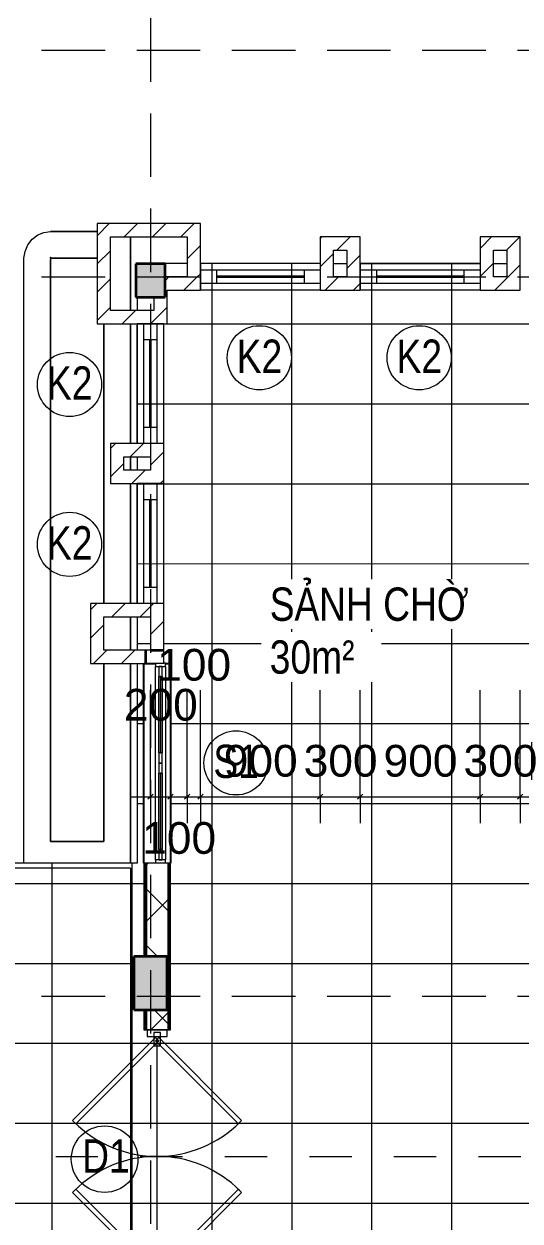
# Model space of a CAD drawing. Header units: millimetres. Extents: x -20510 to 108935, y -243239 to 20306.
# Drawn here: x -400 to 3325, y 6115 to 15100 of the extents above; entities that cross this region are included whole.
import ezdxf

# ---------------------------------------------------------------- set-up
doc = ezdxf.new("R2010")
doc.units = ezdxf.units.MM
for name, pattern in [('Abgebrochen', [714.375, 476.25, -238.125]), ('Aligning Line', [635, 317.5, -317.5]), ('Hidden', [714.375, 476.25, -238.125])]:
    doc.linetypes.add(name, pattern=pattern)
for name, color, linetype, lineweight in [('A-ANNO-DIMS', 1, 'Continuous', 9), ('A-ANNO-DIMS-100', 1, 'Continuous', 9), ('A-DOOR', 2, 'Continuous', 18), ('A-DOOR-FRAM', 2, 'Continuous', 18), ('A-DOOR-IDEN', 3, 'Continuous', 9), ('A-FLOR', 7, 'Continuous', 9), ('A-FLOR-PATT', 8, 'Continuous', 9), ('A-GLAZ', 4, 'Continuous', 18), ('A-GLAZ-IDEN', 3, 'Continuous', 9), ('A-WALL', 7, 'Continuous', 25), ('A-WALL-PATT', 8, 'Continuous', 18), ('G-ANNO-SYMB', 6, 'Abgebrochen', 9), ('G-ANNO-TEXT', 2, 'Continuous', 9), ('G-IMPT', 8, 'Continuous', 9), ('S-COLS', 7, 'Continuous', 25), ('S-GRID', 1, 'Continuous', 9)]:
    doc.layers.add(name, color=color, linetype=linetype, lineweight=lineweight)
doc.styles.add('Arial', font='arial.ttf', dxfattribs={"width": 0.8, "height": 250})
doc.styles.add('Arial_3', font='arial.ttf', dxfattribs={"width": 0.8, "height": 250})
doc.styles.add('Arial_5', font='arial.ttf', dxfattribs={"height": 238.125})
doc.dimstyles.new('SecretInternalLinAngDimStyle5p4736185', dxfattribs={"dimscale": 304.8, "dimtxt": 242.94927, "dimasz": 0.130208, "dimexe": 0.656168, "dimexo": 0.0625, "dimgap": 0.260417, "dimtad": 1, "dimdec": 0, "dimrnd": 100, "dimzin": 0, "dimdsep": 46, "dimtxsty": 'Arial_5', "dimblk1": 'OBLIQUE', "dimblk2": 'OBLIQUE', "dimsah": 1, "dimcen": 0.09, "dimdle": 0.492126, "dimazin": 0, "dimtfac": 1, "dimtdec": 4, "dimtix": 1, "dimtmove": 0, "dimatfit": 3, "dimfxl": 2.624672, "dimfxlon": 1, "dimtvp": 1, "dimtolj": 1, "dimtzin": 0, "dimarcsym": 2})
doc.dimstyles.new('SecretInternalLinAngDimStyle5p4736185_1', dxfattribs={"dimscale": 304.8, "dimtxt": 242.94927, "dimasz": 0.130208, "dimexe": 0.656168, "dimexo": 0.0625, "dimgap": 0.260417, "dimtad": 1, "dimdec": 0, "dimrnd": 100, "dimzin": 0, "dimdsep": 46, "dimtxsty": 'Arial_5', "dimblk1": 'OBLIQUE', "dimblk2": 'OBLIQUE', "dimsah": 1, "dimcen": 0.09, "dimdle": 0.492126, "dimazin": 0, "dimtfac": 1, "dimtdec": 4, "dimtix": 1, "dimtmove": 2, "dimatfit": 3, "dimfxl": 2.624672, "dimfxlon": 1, "dimtvp": 1, "dimtolj": 1, "dimtzin": 0, "dimarcsym": 2})
pattern_1 = [(45, (27793.29, 0), (-106.066, 106.066), [])]
pattern_2 = [(0, (27793.29, 0), (406.4, 101.6), [33.528, -271.272, 33.528, -271.272, -1625.6]), (0, (27793.29, 0), (406.4, 101.6), [-609.6, 33.528, -576.072, 33.528, -271.272, -711.2]), (0, (27793.29, 0), (406.4, 101.6), [-1524, 33.528, -169.672, 33.528, -474.472]), (120, (27945.69, 50.8), (-291.18818, 301.15272), [33.528, -271.272, 33.528, -271.272, -1625.6]), (120, (27945.69, 50.8), (-291.18818, 301.15272), [-609.6, 33.528, -576.072, 33.528, -271.272, -711.2]), (120, (27945.69, 50.8), (-291.18818, 301.15272), [-1524, 33.528, -169.672, 33.528, -474.472]), (240, (27996.49, 254), (-115.21182, -402.75272), [33.528, -271.272, 33.528, -271.272, -1625.6]), (240, (27996.49, 254), (-115.21182, -402.75272), [-609.6, 33.528, -576.072, 33.528, -271.272, -711.2]), (240, (27996.49, 254), (-115.21182, -402.75272), [-1524, 33.528, -169.672, 33.528, -474.472])]

# ---------------------------------------------------------------- blocks, each defined once
blk = doc.blocks.new('M_Concrete-Rectangular-Column - COT250X400-2391830-01_MẶT BẰNG TẦNG 1')
at = {"layer": 'S-COLS', "lineweight": 35}
blk.add_hatch(color=256, dxfattribs=at).paths.add_polyline_path([(125, -200), (125, 200), (-125, 200), (-125, -200)])
for p, q in [((125, 200), (-125, 200)), ((-125, 200), (-125, -200)), ((125, -200), (125, 200)), ((-125, -200), (125, -200))]:
    blk.add_line(p, q, dxfattribs=at)
blk = doc.blocks.new('Cua_Kinh_Cuong_Luc_2Canh_Bat2Chieu - D1 - Kính Cường Lực 10mm 2 Cánh-2367817-01_MẶT BẰNG TẦNG 1')
at = {"layer": 'A-DOOR', "lineweight": 9}
for p, q in [((-892.4, 12.4), (-270.1, 634.6)), ((-270.1, 634.6), (-245.4, 609.9)), ((245.4, 609.9), (270.1, 634.6)), ((270.1, 634.6), (892.4, 12.4)), ((-245.4, 609.9), (-867.6, -12.4)), ((867.6, -12.4), (245.4, 609.9)), ((-867.6, -12.4), (-892.4, 12.4)), ((-892.4, -12.4), (-867.6, 12.4)), ((-880, 0), (880, 0)), ((-867.6, 12.4), (-245.4, -609.9)), ((245.4, -609.9), (867.6, 12.4)), ((892.4, 12.4), (867.6, -12.4)), ((867.6, 12.4), (892.4, -12.4)), ((-270.1, -634.6), (-892.4, -12.4)), ((892.4, -12.4), (270.1, -634.6)), ((-245.4, -609.9), (-270.1, -634.6)), ((270.1, -634.6), (245.4, -609.9))]:
    blk.add_line(p, q, dxfattribs=at)
for centre, start, end in [((-880, 0), 360, 45), ((880, 0), 135, 180), ((-880, 0), 315, 0), ((880, 0), 180, 225)]:
    blk.add_arc(centre, 880, start, end, dxfattribs=at)
at = {"layer": 'A-DOOR-FRAM', "lineweight": 9}
for p, q in [((-900, 75), (-950, 75)), ((-950, 75), (-950, -75)), ((-830, 25), (-930, 25)), ((-930, 25), (-930, -25)), ((-900, -75), (-900, 75)), ((-830, -25), (-830, 25)), ((930, 25), (830, 25)), ((830, 25), (830, -25)), ((950, 75), (900, 75)), ((900, 75), (900, -75)), ((930, -25), (930, 25)), ((950, -75), (950, 75)), ((-950, -75), (-900, -75)), ((-930, -25), (-830, -25)), ((830, -25), (930, -25)), ((900, -75), (950, -75))]:
    blk.add_line(p, q, dxfattribs=at)
blk = doc.blocks.new('Window_K2_Stack - Window_K2_Stack-2377845-01_MẶT BẰNG TẦNG 1')
at = {"layer": 'A-GLAZ'}
for p, q in [((-450, -100), (-450, 100)), ((-450, 100), (450, 100)), ((450, -100), (450, 100)), ((-450, 50), (450, 50)), ((-328.75, -50), (-328.75, 50)), ((-328.75, 5), (328.75, 5)), ((328.75, -50), (328.75, 50)), ((-450, -50), (450, -50)), ((-328.75, -5), (328.75, -5)), ((-450, -100), (450, -100))]:
    blk.add_line(p, q, dxfattribs=at)
blk = doc.blocks.new('M_Concrete-Rectangular-Column - COT220X250-2391831-01_MẶT BẰNG TẦNG 1')
at = {"layer": 'S-COLS', "lineweight": 35}
blk.add_hatch(color=256, dxfattribs=at).paths.add_polyline_path([(110, -125), (110, 125), (-110, 125), (-110, -125)])
for p, q in [((110, 125), (-110, 125)), ((-110, 125), (-110, -125)), ((110, -125), (110, 125)), ((-110, -125), (110, -125))]:
    blk.add_line(p, q, dxfattribs=at)
blk = doc.blocks.new('CUA SO 2 CANH NHOM KINH O O THOANG - S1_1500x1800-V4-01_MẶT BẰNG TẦNG 1')
at = {"layer": 'A-GLAZ'}
for p, q in [((-725, 63), (-750, 63)), ((-750, 63), (-750, 50)), ((-725, -13), (-725, 63)), ((-649, 37.5), (-725, 37.5)), ((-725, 37.5), (-725, 12.5)), ((-725, 12.5), (-649, 12.5)), ((-649, 12.5), (-649, 37.5)), ((-76, 27.5), (-649, 27.5)), ((-649, 27.5), (-649, 22.5)), ((-649, 22.5), (-76, 22.5)), ((0, 37.5), (-76, 37.5)), ((-76, 37.5), (-76, 12.5)), ((-76, 22.5), (-76, 27.5)), ((-76, 12.5), (0, 12.5)), ((0, 12.5), (0, 37.5)), ((76, 37.5), (0, 37.5)), ((0, 37.5), (0, 12.5)), ((0, 12.5), (76, 12.5)), ((76, 12.5), (76, 37.5)), ((649, 27.5), (76, 27.5)), ((76, 27.5), (76, 22.5)), ((76, 22.5), (649, 22.5)), ((725, 37.5), (649, 37.5)), ((649, 37.5), (649, 12.5)), ((649, 22.5), (649, 27.5)), ((649, 12.5), (725, 12.5)), ((750, 63), (725, 63)), ((725, 63), (725, -13)), ((725, 12.5), (725, 37.5)), ((-750, -13), (-725, -13)), ((725, -13), (750, -13))]:
    blk.add_line(p, q, dxfattribs=at)
at = {"layer": 'A-GLAZ', "lineweight": 9}
for p, q in [((-725, 63), (725, 63)), ((-649, 37.5), (-76, 37.5)), ((-76, 12.5), (-649, 12.5)), ((76, 37.5), (649, 37.5)), ((649, 12.5), (76, 12.5)), ((725, -13), (-725, -13))]:
    blk.add_line(p, q, dxfattribs=at)
blk = doc.blocks.new('Mat_Tien_3dsMax - Sync_3dsMax_To_Revit-2401403-01_MẶT BẰNG TẦNG 1')
at = {"layer": 'G-IMPT'}
for p, q in [((-696.1, 6916.8), (-649.3, 6935.5)), ((-696.1, 6916.8), (-649.3, 6935.5)), ((-649.3, 6935.5), (-599.8, 6941.8)), ((-649.3, 6935.5), (-599.8, 6941.8)), ((-599.8, 6941.8), (-250, 6941.8)), ((-250, 6941.8), (-599.8, 6941.8)), ((-791.9, 6792.9), (-770.2, 6842.7)), ((-791.9, 6792.9), (-770.2, 6842.7)), ((-770.2, 6842.7), (-737.3, 6885.5)), ((-770.2, 6842.7), (-737.3, 6885.5)), ((-737.3, 6885.5), (-696.1, 6916.8)), ((-737.3, 6885.5), (-696.1, 6916.8)), ((0, 6901), (0, 6350)), ((0, 6350), (0, 6901)), ((-799.8, 6741.8), (-791.9, 6792.9)), ((-799.8, 6741.8), (-791.9, 6792.9)), ((-799.8, 2200), (-799.8, 6741.8)), ((-799.8, 2200), (-799.8, 6741.8)), ((-600.5, 6748.1), (-597.7, 6745.3)), ((-587.2, 6741.8), (-598.7, 6740.3)), ((-587.2, 6741.8), (-598.7, 6740.3)), ((-598.7, 6740.3), (-596.6, 6741.2)), ((-598.2, 6736.7), (-596.7, 6740.3)), ((-596.7, 6740.3), (-598.2, 6736.7)), ((-596.7, 6740.3), (-595, 6742.5)), ((-595, 6742.5), (-596.7, 6740.3)), ((-596.6, 6741.2), (-595, 6742.5)), ((-596.6, 6741.2), (-595, 6742.5)), ((-587.2, 6741.8), (-250, 6741.8)), ((-250, 6741.8), (-587.2, 6741.8)), ((-599.8, 6726.5), (-598.2, 6736.7)), ((-598.2, 6736.7), (-599.8, 6726.5)), ((-599.8, 2363.5), (-599.8, 6726.5)), ((-599.8, 6726.5), (-599.8, 2363.5)), ((-200, 6250), (-200, 4150)), ((-200, 4150), (-200, 6250)), ((0, 6250), (0, 5350)), ((0, 5350), (0, 6250)), ((0, 5250), (0, 5150)), ((0, 5150), (0, 5250)), ((0, 5050), (0, 4150)), ((0, 4150), (0, 5050)), ((0, 4050), (0, 3800)), ((0, 3800), (0, 4050)), ((-200, 3700), (-200, 2363.5)), ((-200, 2363.5), (-200, 3700)), ((0, 3700), (0, 2200)), ((0, 2200), (0, 3700)), ((-599.8, 2363.5), (-200, 2363.5)), ((-200, 2363.5), (-599.8, 2363.5)), ((0, 2163.5), (-4810, 2163.5)), ((0, 2163.5), (0, -2163.5))]:
    blk.add_line(p, q, dxfattribs=at)
at = {"layer": 'G-IMPT', "flags": 128}
for points in [[(-600.9, 6748.8), (-600.8, 6748.6), (-600.7, 6748.4), (-600.6, 6748.2), (-600.5, 6748.1)], [(-600.9, 6748.8), (-600.8, 6748.6), (-600.7, 6748.4), (-600.6, 6748.2), (-600.5, 6748.1)], [(-598.7, 6740.3), (-599.3, 6742.4), (-599.8, 6744.5), (-600.4, 6746.7), (-600.9, 6748.8)], [(-600.5, 6748.1), (-600.6, 6748.2), (-600.7, 6748.4), (-600.8, 6748.6), (-600.9, 6748.8)], [(-600.9, 6748.8), (-600.8, 6748.6), (-600.7, 6748.4), (-600.6, 6748.2), (-600.5, 6748.1)], [(-600.5, 6748.1), (-600.1, 6747.3), (-599.6, 6746.5), (-599.2, 6745.7), (-598.8, 6745)], [(-600.5, 6748.1), (-600.1, 6747.3), (-599.6, 6746.5), (-599.2, 6745.7), (-598.8, 6745)], [(-598.8, 6745), (-599.2, 6745.7), (-599.6, 6746.5), (-600.1, 6747.3), (-600.5, 6748.1)], [(-598.7, 6749), (-598.8, 6749), (-598.8, 6749.1), (-598.8, 6749.1), (-598.8, 6749.1)], [(-598.7, 6749), (-598.8, 6749), (-598.8, 6749.1), (-598.8, 6749.1), (-598.8, 6749.1)], [(-598.8, 6749.1), (-598.8, 6748.1), (-598.8, 6747.1), (-598.8, 6746), (-598.8, 6745)], [(-598.8, 6749.1), (-598.8, 6748.1), (-598.8, 6747.1), (-598.8, 6746), (-598.8, 6745)], [(-598.8, 6745), (-598.7, 6744.8), (-598.6, 6744.7), (-598.6, 6744.6), (-598.5, 6744.5)], [(-598.8, 6745), (-598.7, 6744.8), (-598.6, 6744.7), (-598.6, 6744.6), (-598.5, 6744.5)], [(-598.8, 6745), (-598.7, 6744.8), (-598.6, 6744.7), (-598.6, 6744.6), (-598.5, 6744.5)], [(-597.7, 6745.3), (-598, 6746.2), (-598.2, 6747.1), (-598.5, 6748.1), (-598.7, 6749)], [(-597.7, 6745.3), (-598, 6746.2), (-598.2, 6747.1), (-598.5, 6748.1), (-598.7, 6749)], [(-597.7, 6745.3), (-598, 6746.2), (-598.2, 6747.1), (-598.5, 6748.1), (-598.7, 6749)], [(-598.7, 6740.3), (-598.2, 6740.5), (-597.7, 6740.7), (-597.1, 6741), (-596.6, 6741.2)], [(-596.6, 6741.2), (-597.1, 6741), (-597.7, 6740.7), (-598.2, 6740.5), (-598.7, 6740.3)], [(-596.6, 6741.2), (-597.1, 6741), (-597.7, 6740.7), (-598.2, 6740.5), (-598.7, 6740.3)], [(-597.3, 6743.8), (-597.6, 6744), (-597.9, 6744.2), (-598.2, 6744.3), (-598.5, 6744.5)], [(-598.5, 6744.5), (-598, 6743.7), (-597.6, 6742.8), (-597.1, 6742), (-596.6, 6741.2)], [(-598.5, 6744.5), (-598, 6743.7), (-597.6, 6742.8), (-597.1, 6742), (-596.6, 6741.2)], [(-598.5, 6744.5), (-598, 6743.7), (-597.6, 6742.8), (-597.1, 6742), (-596.6, 6741.2)], [(-597.3, 6743.8), (-597.4, 6744.2), (-597.5, 6744.5), (-597.6, 6744.9), (-597.7, 6745.3)], [(-597.3, 6743.8), (-597.4, 6744.2), (-597.5, 6744.5), (-597.6, 6744.9), (-597.7, 6745.3)], [(-595, 6742.5), (-595.5, 6742.8), (-596.1, 6743.1), (-596.7, 6743.5), (-597.3, 6743.8)], [(-596.6, 6741.2), (-596.8, 6741.8), (-597, 6742.5), (-597.2, 6743.2), (-597.3, 6743.8)], [(-596.6, 6741.2), (-596.8, 6741.8), (-597, 6742.5), (-597.2, 6743.2), (-597.3, 6743.8)]]:
    blk.add_lwpolyline(points, dxfattribs=at)
blk = doc.blocks.new('Mat_Tien_3dsMax - Mat_Tien_3dsMax-2387879-01_MẶT BẰNG TẦNG 1')
blk.add_blockref('Mat_Tien_3dsMax - Sync_3dsMax_To_Revit-2401403-01_MẶT BẰNG TẦNG 1', (0, 0))
blk = doc.blocks.new('KÝ HIEU CUA ĐI - KÝ HIEU CUA ĐI-1233-01_MẶT BẰNG TẦNG 1')
at = {"layer": 'A-DOOR-IDEN'}
blk.add_circle((0.059, -0.208), 2.5, dxfattribs=at)
blk = doc.blocks.new('KÝ HIỆU CỬA SỔ - KÝ HIỆU CỬA SỔ-146125-01_MẶT BẰNG TẦNG 1')
at = {"layer": 'A-GLAZ-IDEN'}
blk.add_circle((-0.075, -0.066), 2.408, dxfattribs=at)
blk = doc.blocks.new('DIMBLOCK168-01_MẶT BẰNG TẦNG 1')
at = {"layer": 'A-ANNO-DIMS-100', "transparency": 16777216}
for p, q in [((550, 9300), (550, 10100)), ((700, 9300), (700, 10100)), ((400, 9300), (700, 9300)), ((550, 9300), (530.2, 9280.2)), ((550, 9300), (569.8, 9319.8)), ((550, 9300), (550, 9100)), ((700, 9300), (680.2, 9280.2)), ((700, 9300), (719.8, 9319.8)), ((700, 9300), (700, 9100))]:
    blk.add_line(p, q, dxfattribs=at)
at = {"layer": 'A-ANNO-DIMS-100', "color": 0, "transparency": 16777216, "insert": (350.3, 10109.1), "char_height": 238.12, "width": 659.327, "attachment_point": 1, "line_spacing_factor": 0.941778, "style": 'Arial_5'}
blk.add_mtext('200', dxfattribs=at)
blk = doc.blocks.new('_Oblique')
at = {"color": 0, "linetype": 'ByBlock', "lineweight": -2}
blk.add_line((-0.5, -0.5), (0.5, 0.5), dxfattribs=at)
blk = doc.blocks.new('DIMBLOCK169-01_MẶT BẰNG TẦNG 1')
at = {"layer": 'A-ANNO-DIMS-100', "transparency": 16777216}
for p, q in [((700, 9300), (700, 10100)), ((825, 9300), (825, 10100)), ((700, 9300), (680.2, 9280.2)), ((700, 9300), (719.8, 9319.8)), ((700, 9300), (825, 9300)), ((700, 9300), (700, 9100)), ((825, 9300), (805.2, 9280.2)), ((825, 9300), (844.8, 9319.8)), ((825, 9300), (825, 9100))]:
    blk.add_line(p, q, dxfattribs=at)
at = {"layer": 'A-ANNO-DIMS-100', "color": 0, "transparency": 16777216, "insert": (487.8, 9109.1), "char_height": 238.12, "width": 659.327, "attachment_point": 1, "line_spacing_factor": 0.941778, "style": 'Arial_5'}
blk.add_mtext('100', dxfattribs=at)
blk = doc.blocks.new('DIMBLOCK170-01_MẶT BẰNG TẦNG 1')
at = {"layer": 'A-ANNO-DIMS-100', "transparency": 16777216}
for p, q in [((825, 9300), (825, 10100)), ((925, 9300), (925, 10100)), ((825, 9300), (805.2, 9280.2)), ((825, 9300), (844.8, 9319.8)), ((825, 9300), (925, 9300)), ((825, 9300), (825, 9100)), ((925, 9300), (905.2, 9280.2)), ((925, 9300), (944.8, 9319.8)), ((925, 9300), (925, 9100))]:
    blk.add_line(p, q, dxfattribs=at)
at = {"layer": 'A-ANNO-DIMS-100', "color": 0, "transparency": 16777216, "insert": (600.3, 10409.1), "char_height": 238.12, "width": 659.327, "attachment_point": 1, "line_spacing_factor": 0.941778, "style": 'Arial_5'}
blk.add_mtext('100', dxfattribs=at)
blk = doc.blocks.new('DIMBLOCK171-01_MẶT BẰNG TẦNG 1')
at = {"layer": 'A-ANNO-DIMS-100', "transparency": 16777216}
for p, q in [((925, 9300), (925, 10100)), ((1825, 9300), (1825, 10100)), ((925, 9300), (905.2, 9280.2)), ((925, 9300), (944.8, 9319.8)), ((925, 9300), (1825, 9300)), ((925, 9300), (925, 9100)), ((1825, 9300), (1805.2, 9280.2)), ((1825, 9300), (1844.8, 9319.8)), ((1825, 9300), (1825, 9100))]:
    blk.add_line(p, q, dxfattribs=at)
at = {"layer": 'A-ANNO-DIMS-100', "color": 0, "transparency": 16777216, "insert": (1100.3, 9688.5), "char_height": 238.12, "width": 659.327, "attachment_point": 1, "line_spacing_factor": 0.941778, "style": 'Arial_5'}
blk.add_mtext('900', dxfattribs=at)
blk = doc.blocks.new('DIMBLOCK172-01_MẶT BẰNG TẦNG 1')
at = {"layer": 'A-ANNO-DIMS-100', "transparency": 16777216}
for p, q in [((1825, 9300), (1825, 10100)), ((2125, 9300), (2125, 10100)), ((1825, 9300), (1805.2, 9280.2)), ((1825, 9300), (1844.8, 9319.8)), ((1825, 9300), (2125, 9300)), ((1825, 9300), (1825, 9100)), ((2125, 9300), (2105.2, 9280.2)), ((2125, 9300), (2144.8, 9319.8)), ((2125, 9300), (2125, 9100))]:
    blk.add_line(p, q, dxfattribs=at)
at = {"layer": 'A-ANNO-DIMS-100', "color": 0, "transparency": 16777216, "insert": (1700.3, 9688.5), "char_height": 238.12, "width": 659.327, "attachment_point": 1, "line_spacing_factor": 0.941778, "style": 'Arial_5'}
blk.add_mtext('300', dxfattribs=at)
blk = doc.blocks.new('DIMBLOCK173-01_MẶT BẰNG TẦNG 1')
at = {"layer": 'A-ANNO-DIMS-100', "transparency": 16777216}
for p, q in [((2125, 9300), (2125, 10100)), ((3025, 9300), (3025, 10100)), ((2125, 9300), (2105.2, 9280.2)), ((2125, 9300), (2144.8, 9319.8)), ((2125, 9300), (3025, 9300)), ((2125, 9300), (2125, 9100)), ((3025, 9300), (3005.2, 9280.2)), ((3025, 9300), (3044.8, 9319.8)), ((3025, 9300), (3025, 9100))]:
    blk.add_line(p, q, dxfattribs=at)
at = {"layer": 'A-ANNO-DIMS-100', "color": 0, "transparency": 16777216, "insert": (2300.3, 9688.5), "char_height": 238.12, "width": 659.327, "attachment_point": 1, "line_spacing_factor": 0.941778, "style": 'Arial_5'}
blk.add_mtext('900', dxfattribs=at)
blk = doc.blocks.new('DIMBLOCK174-01_MẶT BẰNG TẦNG 1')
at = {"layer": 'A-ANNO-DIMS-100', "transparency": 16777216}
for p, q in [((3025, 9300), (3025, 10100)), ((3325, 9300), (3325, 10100)), ((3025, 9300), (3005.2, 9280.2)), ((3025, 9300), (3044.8, 9319.8)), ((3025, 9300), (3325, 9300)), ((3025, 9300), (3025, 9100)), ((3325, 9300), (3305.2, 9280.2)), ((3325, 9300), (3344.8, 9319.8)), ((3325, 9300), (3325, 9100))]:
    blk.add_line(p, q, dxfattribs=at)
at = {"layer": 'A-ANNO-DIMS-100', "color": 0, "transparency": 16777216, "insert": (2900.3, 9688.5), "char_height": 238.12, "width": 659.327, "attachment_point": 1, "line_spacing_factor": 0.941778, "style": 'Arial_5'}
blk.add_mtext('300', dxfattribs=at)
blk = doc.blocks.new('DIMBLOCK175-01_MẶT BẰNG TẦNG 1')
at = {"layer": 'A-ANNO-DIMS-100', "transparency": 16777216}
for p, q in [((3325, 9300), (3325, 10100)), ((4250, 9300), (4250, 10100)), ((3325, 9300), (3305.2, 9280.2)), ((3325, 9300), (3344.8, 9319.8)), ((3325, 9300), (4250, 9300)), ((3325, 9300), (3325, 9100)), ((4250, 9300), (4230.2, 9280.2)), ((4250, 9300), (4269.8, 9319.8)), ((4250, 9300), (4250, 9100))]:
    blk.add_line(p, q, dxfattribs=at)
at = {"layer": 'A-ANNO-DIMS-100', "color": 0, "transparency": 16777216, "insert": (3512.8, 9688.5), "char_height": 238.12, "width": 659.327, "attachment_point": 1, "line_spacing_factor": 0.941778, "style": 'Arial_5'}
blk.add_mtext('900', dxfattribs=at)

msp = doc.modelspace()

# ---------------------------------------------------------------- hatches: boundary and pattern name
at = {"layer": 'A-FLOR-PATT'}
h = msp.add_hatch(dxfattribs=at)
h.set_pattern_fill('FP_8', color=256, style=0, pattern_type=2)
h.set_pattern_definition([(0.0043, (16612.5, 7449.6), (-0.045, 600), []), (90.004, (16612.5, 7449.6), (-600, -0.042), [])])
h.paths.add_polyline_path([(450, -100.9), (825, -100.8), (825, 49), (660, 49), (660, -100), (450, -100)])
h.paths.add_polyline_path([(925, -100.8), (1825, -100.8), (1825, 99), (2125, 99), (2125, -100.7), (3025, -100.7), (3025, 99), (3325, 99), (3325, -100.6), (4150, -100.6), (4150, 44), (4225, 44), (4225, 250), (4475, 250), (4475, 100), (7925, 100), (7925, 250), (7950, 250), (7950, 5100), (7925, 5100), (7925, 5300), (7350, 5300), (7350, 5500), (8750, 5500), (8750, 5300), (8175, 5300), (8175, 5100), (8150, 5100), (8150, 250), (8175, 250), (8175, 100), (11525, 100), (11525, 250), (11775, 250), (11775, 100), (15125, 100), (15125, 250), (15150, 250), (15150, 5100), (15125, 5100), (15125, 5300), (14550, 5300), (14550, 5500), (15550, 5500), (15550, 5300), (15375, 5300), (15375, 5100), (15350, 5100), (15350, 250), (15375, 250), (15375, 100), (22325, 100), (22325, 250), (22350, 250), (22350, 5100), (22325, 5100), (22325, 5300), (18975, 5300), (18975, 5100), (18725, 5100), (18725, 5300), (16550, 5300), (16550, 5500), (22650, 5500), (22650, 5300), (22575, 5300), (22575, 5100), (22550, 5100), (22550, 250), (22575, 250), (22575, 100), (25925, 100), (25925, 250), (26175, 250), (26175, 100), (29525, 100), (29525, 250), (29550, 250), (29550, 5100), (29525, 5100), (29525, 5300), (26175, 5300), (26175, 5100), (25925, 5100), (25925, 5300), (23650, 5300), (23650, 5500), (30050, 5500), (30050, 5300), (29775, 5300), (29775, 5100), (29750, 5100), (29750, 250), (29775, 250), (29775, 100), (32150, 100), (32150, 94), (33225, 94), (33225, 250), (33475, 250), (33475, 94), (33550, 94), (33550, -98.4), (34450, -98.3), (34450, 5300), (33475, 5300), (33475, 5100), (33225, 5100), (33225, 5300), (31050, 5300), (31050, 5500), (34650, 5500), (34650, 5300.9), (36150, 5300.9), (36150, 5500), (37050, 5500), (37050, 5900), (37250, 5900), (37250, 5500), (37260.4, 5500), (37264.5, 7700), (37250, 7700), (37250, 7300), (37050, 7300), (37050, 7700), (34550, 7700), (34550, 8500), (34650, 8500), (34650, 9300), (34550, 9300), (34550, 9400), (34350, 9400), (34350, 9500), (37267.9, 9500), (37269.7, 10470), (37250, 10470), (37250, 10570), (37269.9, 10570), (37271.9, 11650), (37050, 11650), (37050, 9501.7), (33450, 9501.7), (33450.5, 9500), (33550, 9500), (33550, 9400), (33450, 9400), (33450, 8100), (33475, 8100), (33475, 7700), (33150, 7700), (33150, 7675), (31950, 7675), (31950, 7700), (29412, 7700), (29412, 7900), (29525, 7900.9), (29525, 8100), (29550, 8100), (29550, 12950), (29525, 12950), (29525, 13100), (26850, 13100), (26850, 7900), (28412, 7900), (28412, 7700), (25337, 7700), (25337, 7900), (25925, 7900), (25925, 8100), (26175, 8100), (26175, 7900), (26650, 7900), (26650, 13100), (26175, 13100), (26175, 12950), (25925, 12950), (25925, 13100), (24150, 13100), (24150, 7900), (24337, 7900), (24337, 7700), (23862, 7700), (23862, 7900), (23950, 7900), (23950, 13100), (23825, 13100), (23825, 13090), (23800, 13085), (23000, 13085), (23000, 12000), (21500, 12000), (21500, 7900), (22325, 7900), (22325, 8100), (22575, 8100), (22575, 7900), (22862, 7900), (22862, 7700), (21250, 7700), (21250, 7900), (21400, 7900), (21400, 12000), (19900, 12000), (19900, 13100), (19863, 13100), (19863, 13090), (19838, 13085), (19038, 13085), (19013, 13090), (19013, 13100), (18975, 13100), (18975, 12950), (18950, 12950), (18950, 8100), (18975, 8100), (18975, 7900), (20250, 7900), (20250, 7700), (16487, 7700), (16487, 7900), (18725, 7900), (18725, 8100), (18750, 8100), (18750, 12950), (18725, 12950), (18725, 13100), (15375, 13100), (15375, 12950), (15350, 12950), (15350, 8100), (15375, 8100), (15375, 7900), (15487, 7900), (15487, 7700), (9387, 7700), (9387, 7900), (11525, 7900), (11525, 8100), (11775, 8100), (11775, 7900), (15125, 7900), (15125, 8100), (15150, 8100), (15150, 12950), (15125, 12950), (15125, 13100), (11775, 13100), (11775, 12950), (11525, 12950), (11525, 13100), (8175, 13100), (8175, 12950), (8150, 12950), (8150, 8100), (8175, 8100), (8175, 7900), (8387, 7900), (8387, 7700), (5750, 7700), (5750, 7675), (4550, 7675), (4550, 7700), (4225, 7700), (4225, 8100), (4250, 8100), (4250, 12950), (4225, 12950), (4225, 13299.2), (3325, 13299.6), (3325, 13101), (3025, 13101), (3025, 13299.8), (2125, 13300.1), (2125, 13101), (1825, 13101), (1825, 13300.3), (925, 13300.7), (925, 13101), (675, 13101), (675, 12850), (450, 12850), (450, 11950), (650, 11950), (650, 11650), (450, 11650), (450, 10750), (650, 10750), (650, 10302), (663, 10302), (663, 10300), (700, 10300), (700, 7550), (500, 7550), (500, 7700), (425, 7700), (425, 8100), (500, 8100), (500, 10300), (450, 10300), (450, 8800), (-4025.9, 8800), (-4050, 4400), (450, 4400), (450, 2900), (500, 2900), (500, 5100), (425, 5100), (425, 5500), (500, 5500), (500, 5650), (700, 5650), (700, 5500), (1750, 5500), (1749.2, 5300), (700, 5300), (700, 2800), (650, 2800), (650, 2450), (450, 2450), (450, 1550), (650, 1550), (650, 1250), (450, 1250), (450, 350), (675, 350), (675, 149), (925, 149), (925, -98)])
h.paths.add_polyline_path([(1925, -100.8), (2025, -100.7), (2025, -1), (1925, -1), (1925, -92.1)])
h.paths.add_polyline_path([(3125, -100.7), (3225, -100.7), (3225, -1), (3125, -1), (3125, -85)])
h.paths.add_polyline_path([(32250, -98.5), (33225, -98.4), (33225, -6), (32250, -6), (32250, -85)])
h.paths.add_polyline_path([(34550, -98.3), (34650, -98.3), (34650, -1), (34550, -1)])
h.paths.add_polyline_path([(34750, -98.3), (35650, -98.2), (35650, 99), (35950, 99), (35950, -98.2), (36850, -98.2), (36850, 100), (37040, 100), (37040, 101.7), (34650, 101.7), (34650, 99), (34750, 99), (34750, -1)])
h.paths.add_polyline_path([(35750, -98.2), (35850, -98.2), (35850, -1), (35750, -1)])
h.paths.add_polyline_path([(36950, -98.2), (37040, -98.1), (37040, 0), (36950, 0), (36950, -75.1)])
h.paths.add_polyline_path([(574, 150), (574, 250), (450, 250), (450, 150)])
h.paths.add_polyline_path([(37240.8, 150), (37250.5, 150), (37250.6, 250), (37050, 250), (37050, 150)])
h.paths.add_polyline_path([(37250.8, 350), (37252.5, 1250), (37050, 1250), (37050, 350), (37233.4, 350)])
h.paths.add_polyline_path([(37196.4, 1350), (37252.7, 1350), (37252.9, 1450), (37150, 1450), (37150, 1350)])
h.paths.add_polyline_path([(450, 1350), (550, 1350), (550, 1450), (450, 1450)])
h.paths.add_polyline_path([(37150, 1550), (37253.1, 1550), (37254.7, 2450), (37050, 2450), (37050, 1550)])
h.paths.add_polyline_path([(37254.9, 2550), (37256.5, 3400), (37150, 3400), (37150, 2550), (37151.9, 2550)])
h.paths.add_polyline_path([(500, 2550), (550, 2550), (550, 2800), (450, 2800), (450, 2550)])
h.paths.add_polyline_path([(37116.7, 3500), (37256.7, 3500), (37259.7, 5100), (37050, 5100), (37050, 3500)])
h.paths.add_polyline_path([(4225, 5100), (4225, 5300), (3150, 5300), (3150, 5500), (5950, 5500), (5950, 5300), (4475, 5300), (4475, 5100)])
h.paths.add_polyline_path([(11525, 5100), (11525, 5300), (10150, 5300), (10150, 5500), (13150, 5500), (13150, 5300), (11775, 5300), (11775, 5100)])
h.paths.add_polyline_path([(31950, 7900), (31950, 7925), (33150, 7925), (33150, 7900), (33225, 7900.9), (33225, 8100), (33250, 8100), (33250, 12950), (33225, 12950), (33225, 13300), (33250, 13300), (33250, 14800), (29750, 14800), (29750, 13300), (29775, 13300), (29775, 12950), (29750, 12950), (29750, 12489.3), (29781.1, 12496.6), (30299.2, 12738.2), (30346.5, 12932.7), (30478.5, 12649.5), (30525.8, 12843.9), (31075, 13100), (31075, 10187.2), (31096.3, 10183.8), (31110.8, 10177.6), (31122, 10170), (31132.7, 10159), (31142, 10144.4), (31146.9, 10130.6), (31149.3, 10112.5), (31147.3, 10095.1), (31140.7, 10079.2), (31130.3, 10063.2), (31119.6, 10053.6), (31105, 10044.2), (31085.7, 10039), (31074.6, 10037.7), (31052.9, 10041.2), (31038.4, 10047.4), (31027.2, 10055), (31016.5, 10066), (31007.2, 10080.6), (31002.3, 10094.4), (31001.3, 10100), (29823.7, 10100), (29821.3, 10089.4), (29815.2, 10075.1), (29805.5, 10062.3), (29794.5, 10052), (29777.5, 10043.1), (29765, 10039.3), (29750, 10037.7), (29750, 8100), (29775, 8100), (29775, 7900), (30344.5, 7900)])
h.paths.add_polyline_path([(7468.2, 7900), (7925, 7900), (7925, 8100), (7950, 8100), (7950, 12950), (7925, 12950), (7925, 13300), (7950, 13300), (7950, 14800), (4450, 14800), (4451, 13300), (4475, 13299.2), (4475, 12950), (4450, 12950), (4450, 12489.3), (4481.1, 12496.6), (4999.2, 12738.2), (5046.5, 12932.7), (5178.5, 12649.5), (5225.8, 12843.9), (5775, 13100), (5775, 10187.2), (5796.3, 10183.8), (5810.8, 10177.6), (5822, 10170), (5832.7, 10159), (5842, 10144.4), (5846.9, 10130.6), (5849.3, 10112.5), (5847.3, 10095.1), (5840.7, 10079.2), (5830.3, 10063.2), (5819.6, 10053.6), (5805, 10044.2), (5785.7, 10039), (5774.6, 10037.7), (5752.9, 10041.2), (5738.4, 10047.4), (5727.2, 10055), (5716.5, 10066), (5707.2, 10080.6), (5702.3, 10094.4), (5701.3, 10100), (4523.7, 10100), (4521.3, 10089.4), (4515.2, 10075.1), (4505.5, 10062.3), (4494.5, 10052), (4477.5, 10043.1), (4465, 10039.3), (4450, 10037.7), (4450, 8100), (4475, 8100), (4475, 7900), (4550, 7900), (4550, 7925), (5750, 7925), (5750, 7900)])
h.paths.add_polyline_path([(36063.6, 7900), (37025, 7900), (37025, 7902.6), (35000, 7902.6), (35000, 7900), (35587, 7900)])
h.paths.add_polyline_path([(34650, 7900), (34900, 7900), (34900, 8351.7), (34650, 8351.7)])
h.paths.add_polyline_path([(37058.2, 8100), (37265.3, 8100), (37267.7, 9400), (37050, 9400), (37050, 8100)])
h.paths.add_polyline_path([(450, 10400), (550, 10400), (550, 10650), (450, 10650)])
h.paths.add_polyline_path([(37150, 11750), (37272.1, 11750), (37272.3, 11850), (37150, 11850)])
h.paths.add_polyline_path([(550, 11750), (550, 11850), (450, 11850), (450, 11750)])
h.paths.add_polyline_path([(37272.5, 11950), (37274.2, 12850), (37050, 12850), (37050, 11950), (37260, 11950)])
h.paths.add_polyline_path([(37274.3, 12950), (37274.6, 13103), (37260, 13103), (37260, 13050), (37050, 13050), (37050, 12950), (37265.1, 12950)])
h.paths.add_polyline_path([(575, 12950), (575, 13050), (450, 13050), (450, 12950)])
h.paths.add_polyline_path([(33475, 13100.9), (35250, 13100.9), (35250, 13102.6), (35270, 13102.6), (35270, 13100.9), (37040, 13101.4), (37040, 13103), (33475, 13103)])
h.paths.add_polyline_path([(825, 13201), (825, 13300.7), (660, 13300), (660, 13201), (675, 13201)])
h.paths.add_polyline_path([(3125, 13201), (3225, 13201), (3225, 13299.7), (3125, 13299.7)])
h.paths.add_polyline_path([(1925, 13201), (2025, 13201), (2025, 13300.2), (1925, 13300.2)])
h.paths.add_polyline_path([(29391.3, 13300), (29550, 13300.9), (29550, 13300.9), (29350, 13300)])
h.paths.add_polyline_path([(8175, 13300), (8350, 13300), (8350, 13301.7), (8150, 13301.7), (8150, 13300), (8167, 13300)])
h.paths.add_polyline_path([(19898.5, 13300), (19898.6, 13300), (19898.2, 13300)])
h.paths.add_polyline_path([(19913, 13300), (22575, 13301.2), (19913, 13301.3)])
h.paths.add_polyline_path([(18977.5, 13300), (18977.8, 13300), (18977.4, 13300)])
h.paths.add_polyline_path([(9058, 13300), (18963, 13300), (18963, 13301.3), (8450, 13301.7), (8450, 13300)])
h.paths.add_polyline_path([(4250, 13300.1), (4250, 15000), (4250, 15000), (4250, 13300.1)])
at = {"layer": 'A-WALL-PATT', "lineweight": 9}
h = msp.add_hatch(dxfattribs=at)
h.set_pattern_fill('FP_3', color=256, style=0, pattern_type=2)
h.set_pattern_definition(pattern_1)
h.paths.add_polyline_path([(250, 13501), (925, 13501), (925, 13601), (150, 13601), (150, 13501)])
h = msp.add_hatch(dxfattribs=at)
h.set_pattern_fill('FP_3', color=256, style=0, pattern_type=2)
h.set_pattern_definition(pattern_1)
h.paths.add_polyline_path([(250, 12850), (250, 13501), (150, 13501), (150, 12850)])
h = msp.add_hatch(dxfattribs=at)
h.set_pattern_fill('FP_3', color=256, style=0, pattern_type=2)
h.set_pattern_definition(pattern_1)
h.paths.add_polyline_path([(825, 13201), (925, 13201), (925, 13501), (825, 13501)])
h = msp.add_hatch(dxfattribs=at)
h.set_pattern_fill('FP_3', color=256, style=0, pattern_type=2)
h.set_pattern_definition(pattern_1)
h.paths.add_polyline_path([(1925, 13401), (2025, 13401), (2025, 13501), (1825, 13501), (1825, 13401)])
h = msp.add_hatch(dxfattribs=at)
h.set_pattern_fill('FP_3', color=256, style=0, pattern_type=2)
h.set_pattern_definition(pattern_1)
h.paths.add_polyline_path([(2125, 13201), (2125, 13501), (2025, 13501), (2025, 13201)])
h = msp.add_hatch(dxfattribs=at)
h.set_pattern_fill('FP_3', color=256, style=0, pattern_type=2)
h.set_pattern_definition(pattern_1)
h.paths.add_polyline_path([(3225, 13401), (3225, 13501), (3025, 13501), (3025, 13401), (3125, 13401)])
h = msp.add_hatch(dxfattribs=at)
h.set_pattern_fill('FP_3', color=256, style=0, pattern_type=2)
h.set_pattern_definition(pattern_1)
h.paths.add_polyline_path([(3325, 13201), (3325, 13501), (3225, 13501), (3225, 13201)])
h = msp.add_hatch(dxfattribs=at)
h.set_pattern_fill('FP_3', color=256, style=0, pattern_type=2)
h.set_pattern_definition(pattern_1)
h.paths.add_polyline_path([(1825, 13201), (1925, 13201), (1925, 13401), (1825, 13401)])
h = msp.add_hatch(dxfattribs=at)
h.set_pattern_fill('FP_3', color=256, style=0, pattern_type=2)
h.set_pattern_definition(pattern_1)
h.paths.add_polyline_path([(3025, 13201), (3125, 13201), (3125, 13401), (3025, 13401)])
h = msp.add_hatch(dxfattribs=at)
h.set_pattern_fill('FP_3', color=256, style=0, pattern_type=2)
h.set_pattern_definition(pattern_1)
h.paths.add_polyline_path([(675, 13101), (925, 13101), (925, 13201), (660, 13201), (660, 13101)])
h = msp.add_hatch(dxfattribs=at)
h.set_pattern_fill('FP_3', color=256, style=0, pattern_type=2)
h.set_pattern_definition(pattern_1)
h.paths.add_polyline_path([(2125, 13101), (2125, 13201), (1825, 13201), (1825, 13101)])
h = msp.add_hatch(dxfattribs=at)
h.set_pattern_fill('FP_3', color=256, style=0, pattern_type=2)
h.set_pattern_definition(pattern_1)
h.paths.add_polyline_path([(3325, 13101), (3325, 13201), (3025, 13201), (3025, 13101)])
h = msp.add_hatch(dxfattribs=at)
h.set_pattern_fill('FP_3', color=256, style=0, pattern_type=2)
h.set_pattern_definition(pattern_1)
h.paths.add_polyline_path([(575, 12950), (675, 12950), (675, 13101), (660, 13101), (660, 13050), (575, 13050)])
h = msp.add_hatch(dxfattribs=at)
h.set_pattern_fill('FP_3', color=256, style=0, pattern_type=2)
h.set_pattern_definition(pattern_1)
h.paths.add_polyline_path([(675, 12850), (675, 12950), (250, 12950), (250, 12850)])
h = msp.add_hatch(dxfattribs=at)
h.set_pattern_fill('FP_3', color=256, style=0, pattern_type=2)
h.set_pattern_definition(pattern_1)
h.paths.add_polyline_path([(250, 11650), (350, 11650), (350, 11950), (250, 11950)])
h = msp.add_hatch(dxfattribs=at)
h.set_pattern_fill('FP_3', color=256, style=0, pattern_type=2)
h.set_pattern_definition(pattern_1)
h.paths.add_polyline_path([(350, 11850), (550, 11850), (550, 11950), (350, 11950)])
h = msp.add_hatch(dxfattribs=at)
h.set_pattern_fill('FP_3', color=256, style=0, pattern_type=2)
h.set_pattern_definition(pattern_1)
h.paths.add_polyline_path([(550, 11650), (650, 11650), (650, 11950), (550, 11950), (550, 11750)])
h = msp.add_hatch(dxfattribs=at)
h.set_pattern_fill('FP_3', color=256, style=0, pattern_type=2)
h.set_pattern_definition(pattern_1)
h.paths.add_polyline_path([(350, 11650), (550, 11650), (550, 11750), (350, 11750)])
h = msp.add_hatch(dxfattribs=at)
h.set_pattern_fill('FP_3', color=256, style=0, pattern_type=2)
h.set_pattern_definition(pattern_1)
h.paths.add_polyline_path([(650, 10650), (650, 10750), (100, 10750), (100, 10650), (600, 10650)])
h = msp.add_hatch(dxfattribs=at)
h.set_pattern_fill('FP_3', color=256, style=0, pattern_type=2)
h.set_pattern_definition(pattern_1)
h.paths.add_polyline_path([(100, 10400), (200, 10400), (200, 10650), (100, 10650)])
h = msp.add_hatch(dxfattribs=at)
h.set_pattern_fill('FP_3', color=256, style=0, pattern_type=2)
h.set_pattern_definition(pattern_1)
h.paths.add_polyline_path([(550, 10400), (650, 10400), (650, 10650), (550, 10650)])
h = msp.add_hatch(dxfattribs=at)
h.set_pattern_fill('FP_3', color=256, style=0, pattern_type=2)
h.set_pattern_definition(pattern_1)
h.paths.add_polyline_path([(500, 10300), (500, 10302), (515, 10302), (515, 10400), (100, 10400), (100, 10300)])
h = msp.add_hatch(dxfattribs=at)
h.set_pattern_fill('FP_2', color=256, style=0, pattern_type=2)
h.set_pattern_definition([(45, (27793.3, 0), (-212.132, 212.132), []), (135, (27793.3, 0), (-212.132, -212.132), [])])
h.paths.add_polyline_path([(685, 2800), (685, 2898), (515, 2898), (515, 2800), (650, 2800)])
h.paths.add_polyline_path([(600, 4398), (685, 4398), (685, 5650), (515, 5650), (515, 5500), (675, 5500), (675, 5100), (515, 5100), (515, 4398)])
h.paths.add_polyline_path([(685, 7550), (685, 8802), (515, 8802), (515, 8100), (675, 8100), (674.8, 7700), (515, 7700), (515, 7550), (675, 7550)])
h.paths.add_polyline_path([(515, 10302), (650, 10302), (650, 10400), (515, 10400)])
h = msp.add_hatch(dxfattribs=at)
h.set_pattern_fill('FP_1', color=256, style=0, pattern_type=2)
h.set_pattern_definition(pattern_2)
h.paths.add_polyline_path([(515, 4398), (515, 5100), (500, 5100), (500, 4398)])
h.paths.add_polyline_path([(500, 5500), (515, 5500), (515, 5650), (500, 5650)])
h.paths.add_polyline_path([(515, 7550), (515, 7700), (500, 7700), (500, 7550)])
h.paths.add_polyline_path([(500, 8100), (515, 8100), (515, 8802), (500, 8802)])
h = msp.add_hatch(dxfattribs=at)
h.set_pattern_fill('FP_1', color=256, style=0, pattern_type=2)
h.set_pattern_definition(pattern_2)
h.paths.add_polyline_path([(700, 2800), (700, 2898), (685, 2898), (685, 2800)])
h.paths.add_polyline_path([(685, 4398), (700, 4398), (700, 5315), (685, 5315)])
h.paths.add_polyline_path([(685, 5500), (700, 5500), (700, 5650), (685, 5650)])
h.paths.add_polyline_path([(685, 7550), (700, 7550), (700, 8802), (685, 8802)])

# ---------------------------------------------------------------- linework, layer by layer
at = {"layer": 'A-FLOR'}
for p, q in [((825, 13300.7), (450, 13300.9)), ((1825, 13300.3), (925, 13300.7)), ((2025, 13300.2), (1925, 13300.2)), ((3025, 13299.8), (2125, 13300.1)), ((3225, 13299.7), (3125, 13299.7)), ((450, 13050), (450, 12950)), ((450, 12850), (450, 11950)), ((450, 11850), (450, 11750)), ((450, 11650), (450, 10750)), ((450, 10650), (450, 10400)), ((450, 10300), (450, 8800)), ((450, 8800), (-4025.9, 8800))]:
    msp.add_line(p, q, dxfattribs=at)
at = {"layer": 'A-WALL', "lineweight": 18}
for p, q in [((925, 13601), (150, 13601)), ((150, 13601), (150, 12850)), ((925, 13101), (925, 13601)), ((250, 13501), (825, 13501)), ((250, 12950), (250, 13501)), ((825, 13501), (825, 13201)), ((2125, 13501), (1825, 13501)), ((1825, 13501), (1825, 13101)), ((2125, 13101), (2125, 13501)), ((3325, 13501), (3025, 13501)), ((3025, 13501), (3025, 13101)), ((3325, 13101), (3325, 13501)), ((1925, 13401), (2025, 13401)), ((1925, 13201), (1925, 13401)), ((2025, 13401), (2025, 13201)), ((3125, 13401), (3225, 13401)), ((3125, 13201), (3125, 13401)), ((3225, 13401), (3225, 13201)), ((825, 13201), (660, 13201)), ((2025, 13201), (1925, 13201)), ((3225, 13201), (3125, 13201)), ((575, 13050), (575, 12950)), ((675, 13101), (925, 13101)), ((675, 12850), (675, 13101)), ((1825, 13101), (2125, 13101)), ((3025, 13101), (3325, 13101)), ((575, 12950), (250, 12950)), ((150, 12850), (675, 12850)), ((250, 11950), (250, 11650)), ((650, 11950), (250, 11950)), ((650, 11650), (650, 11950)), ((350, 11750), (350, 11850)), ((350, 11850), (550, 11850)), ((550, 11850), (550, 11750)), ((550, 11750), (350, 11750)), ((250, 11650), (650, 11650)), ((650, 10750), (100, 10750)), ((100, 10750), (100, 10300)), ((650, 10302), (650, 10750)), ((200, 10650), (550, 10650)), ((200, 10400), (200, 10650)), ((550, 10650), (550, 10400)), ((550, 10400), (200, 10400)), ((100, 10300), (500, 10300)), ((500, 10300), (500, 10302)), ((500, 10302), (650, 10302)), ((700, 8802), (500, 8802)), ((500, 8802), (500, 8100)), ((700, 7550), (700, 8802)), ((500, 7700), (500, 7550)), ((500, 7550), (700, 7550))]:
    msp.add_line(p, q, dxfattribs=at)
at = {"layer": 'A-WALL', "lineweight": 35}
for p, q in [((515, 10302), (515, 10400)), ((550, 10400), (650, 10400)), ((515, 8802), (515, 8100)), ((685, 8802), (685, 7550)), ((515, 7700), (515, 7550))]:
    msp.add_line(p, q, dxfattribs=at)
at = {"layer": 'A-WALL'}
for p, q in [((500, 10300), (587, 10300)), ((500, 8802), (500, 10300)), ((550, 10302), (550, 10300)), ((663, 10300), (700, 10300)), ((700, 10300), (700, 8802))]:
    msp.add_line(p, q, dxfattribs=at)
at = {"layer": 'G-ANNO-SYMB', "linetype": 'Aligning Line'}
msp.add_line((-7146.6, 6600), (41465.8, 6600), dxfattribs=at)
at = {"layer": 'S-GRID', "linetype": 'Hidden'}
for p, q in [((550, 18000), (550, -3000)), ((39500, 14900), (-3000, 14900)), ((39500, 13200), (-3000, 13200)), ((39500, 7800), (-3000, 7800))]:
    msp.add_line(p, q, dxfattribs=at)

# ---------------------------------------------------------------- block references
at = {"layer": 'A-DOOR', "lineweight": 9, "rotation": 90}
msp.add_blockref('Cua_Kinh_Cuong_Luc_2Canh_Bat2Chieu - D1 - Kính Cường Lực 10mm 2 Cánh-2367817-01_MẶT BẰNG TẦNG 1', (600, 6600), dxfattribs=at)
at = {"layer": 'A-DOOR-IDEN', "xscale": 99.99999999999991, "yscale": 99.99999999999991, "zscale": 99.99999999999991}
msp.add_blockref('KÝ HIEU CUA ĐI - KÝ HIEU CUA ĐI-1233-01_MẶT BẰNG TẦNG 1', (200, 6600), dxfattribs=at)
at = {"layer": 'A-GLAZ'}
for p, rotation in [((1375, 13201), 180), ((2575, 13201), 180), ((550, 12400), 90), ((550, 11200), 90)]:
    msp.add_blockref('Window_K2_Stack - Window_K2_Stack-2377845-01_MẶT BẰNG TẦNG 1', p, dxfattribs=dict(at, rotation=rotation))
at = {"layer": 'A-GLAZ', "lineweight": 9, "rotation": 270}
msp.add_blockref('CUA SO 2 CANH NHOM KINH O O THOANG - S1_1500x1800-V4-01_MẶT BẰNG TẦNG 1', (600, 9552), dxfattribs=at)
at = {"layer": 'A-GLAZ-IDEN', "xscale": 99.99999999999991, "yscale": 99.99999999999991, "zscale": 99.99999999999991}
for p in [(1375, 12601), (2575, 12601), (-50, 12400), (-50, 11200), (1200, 9560)]:
    msp.add_blockref('KÝ HIỆU CỬA SỔ - KÝ HIỆU CỬA SỔ-146125-01_MẶT BẰNG TẦNG 1', p, dxfattribs=at)
at = {"layer": 'G-IMPT'}
msp.add_blockref('Mat_Tien_3dsMax - Mat_Tien_3dsMax-2387879-01_MẶT BẰNG TẦNG 1', (400, 6600), dxfattribs=at)
at = {"layer": 'S-COLS', "lineweight": 35}
for name, p in [('M_Concrete-Rectangular-Column - COT220X250-2391831-01_MẶT BẰNG TẦNG 1', (550, 13175)), ('M_Concrete-Rectangular-Column - COT250X400-2391830-01_MẶT BẰNG TẦNG 1', (550, 7900))]:
    msp.add_blockref(name, p, dxfattribs=at)

# ---------------------------------------------------------------- texts
at = {"layer": 'A-DOOR-IDEN', "insert": (36.9, 6727.9), "char_height": 250, "width": 429.704, "attachment_point": 1, "style": 'Arial'}
msp.add_mtext('D1', dxfattribs=at)
at = {"layer": 'A-GLAZ-IDEN', "char_height": 250, "width": 410.464, "attachment_point": 1, "style": 'Arial'}
for s, insert in [('K2', (1197.6, 12731.1)), ('K2', (2397.6, 12731.1)), ('K2', (-227.4, 12530.1)), ('K2', (-227.4, 11330.1)), ('S1', (1022.6, 9690.1))]:
    msp.add_mtext(s, dxfattribs=dict(at, insert=insert))

# ---------------------------------------------------------------- dimensions: what is measured, and where the dimension line sits
at = {"layer": 'A-ANNO-DIMS'}
for base, p1, p2, override, picture, middle in [((925, 9300), (825, 10100), (925, 10100), {"dimpost": '<>', "dimfxl": 100}, 'DIMBLOCK170-01_MẶT BẰNG TẦNG 1', (929.9, 10250.4)), ((700, 9300), (550, 10100), (700, 10100), {"dimpost": '<>', "dimfxl": 150}, 'DIMBLOCK168-01_MẶT BẰNG TẦNG 1', (679.9, 9950.4)), ((825, 9300), (700, 10100), (825, 10100), {"dimpost": '<>', "dimfxl": 125}, 'DIMBLOCK169-01_MẶT BẰNG TẦNG 1', (817.4, 8950.4))]:
    dim = msp.add_linear_dim(base=base, p1=p1, p2=p2, dimstyle='SecretInternalLinAngDimStyle5p4736185_1', override=override, dxfattribs=at)
    dim.commit()
    dim.dimension.update_dxf_attribs({"geometry": picture, "text_midpoint": middle, "dimtype": 160})
for base, p1, p2, override, picture, middle in [((1825, 9300), (925, 10100), (1825, 10100), {"dimpost": '<>', "dimfxl": 900}, 'DIMBLOCK171-01_MẶT BẰNG TẦNG 1', (1375, 9501)), ((2125, 9300), (1825, 10100), (2125, 10100), {"dimpost": '<>', "dimfxl": 300}, 'DIMBLOCK172-01_MẶT BẰNG TẦNG 1', (1975, 9501)), ((3025, 9300), (2125, 10100), (3025, 10100), {"dimpost": '<>', "dimfxl": 900}, 'DIMBLOCK173-01_MẶT BẰNG TẦNG 1', (2575, 9501)), ((3325, 9300), (3025, 10100), (3325, 10100), {"dimpost": '<>', "dimfxl": 300}, 'DIMBLOCK174-01_MẶT BẰNG TẦNG 1', (3175, 9501)), ((4250, 9300), (3325, 10100), (4250, 10100), {"dimpost": '<>', "dimfxl": 925}, 'DIMBLOCK175-01_MẶT BẰNG TẦNG 1', (3787.5, 9501))]:
    dim = msp.add_linear_dim(base=base, p1=p1, p2=p2, dimstyle='SecretInternalLinAngDimStyle5p4736185', override=override, dxfattribs=at)
    dim.commit()
    dim.dimension.update_dxf_attribs({"geometry": picture, "text_midpoint": middle})

# ---------------------------------------------------------------- next in the draw order: texts
at = {"layer": 'G-ANNO-TEXT', "color": 7, "insert": (1445.5, 10869.9), "char_height": 250, "width": 224.472, "attachment_point": 1, "style": 'Arial', "bg_fill": 3, "box_fill_scale": 1.25, "bg_fill_color": 9, "bg_fill_true_color": 13158600, "bg_fill_transparency": 0}
msp.add_mtext('S', dxfattribs=at)

# ---------------------------------------------------------------- next in the draw order: texts
at = {"layer": 'G-ANNO-TEXT', "color": 7, "insert": (1630.7, 10869.9), "char_height": 250, "width": 224.472, "attachment_point": 1, "style": 'Arial_3', "bg_fill": 3, "box_fill_scale": 1.25, "bg_fill_color": 9, "bg_fill_true_color": 13158600, "bg_fill_transparency": 0}
msp.add_mtext('\\fArial|b0|i0|c254|p34|;\\W.8;Ả', dxfattribs=at)

# ---------------------------------------------------------------- next in the draw order: texts
at = {"layer": 'G-ANNO-TEXT', "color": 7, "insert": (1815.9, 10869.9), "char_height": 250, "width": 1071.054, "attachment_point": 1, "style": 'Arial', "bg_fill": 3, "box_fill_scale": 1.25, "bg_fill_color": 9, "bg_fill_true_color": 13158600, "bg_fill_transparency": 0}
msp.add_mtext('NH CH', dxfattribs=at)

# ---------------------------------------------------------------- next in the draw order: texts
at = {"layer": 'G-ANNO-TEXT', "color": 7, "char_height": 250, "attachment_point": 1, "bg_fill": 3, "box_fill_scale": 1.25, "bg_fill_color": 9, "bg_fill_true_color": 13158600, "bg_fill_transparency": 0}
for s, insert, width, style in [('\\fArial|b0|i0|c254|p34|;\\W.8;Ờ', (2699.6, 10869.9), 288.607, 'Arial_3'), ('30m²', (1445.5, 10473.1), 776.033, 'Arial')]:
    msp.add_mtext(s, dxfattribs=dict(at, insert=insert, width=width, style=style))

doc.saveas('drawing.dxf')
